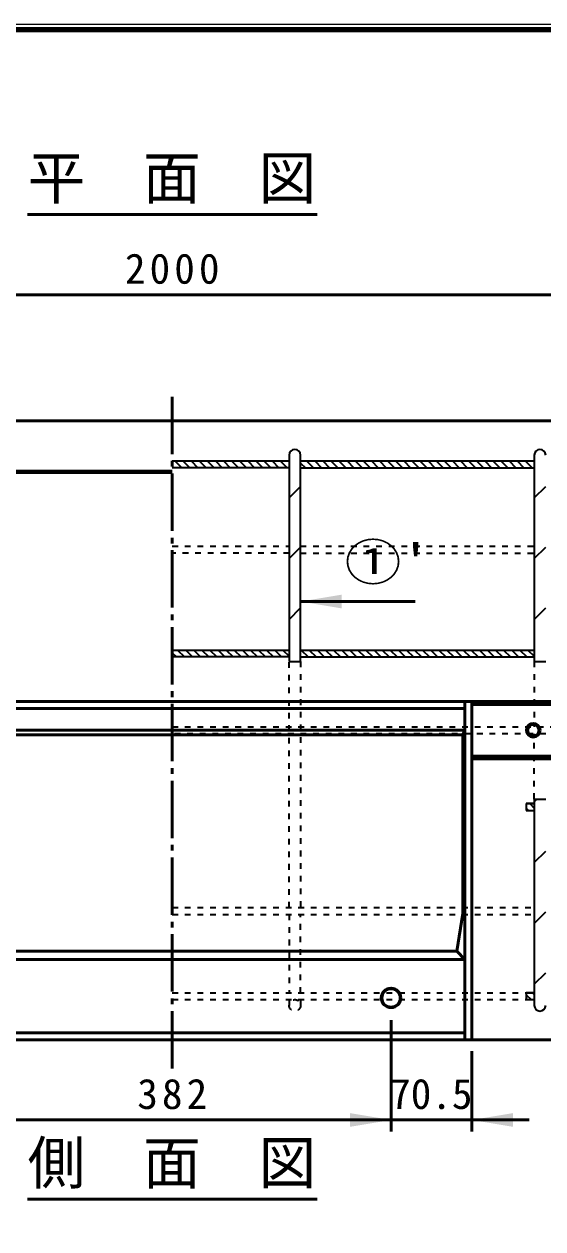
# Model space of a CAD drawing. Units: millimetres, scale not verified. Extents: x 100 to 4105, y 100 to 2870.
# Drawn here: x 2805 to 3258, y 1819 to 2870 of the extents above; entities that cross this region are included whole.
import ezdxf
from ezdxf.enums import TextEntityAlignment as Align

# ---------------------------------------------------------------- set-up
doc = ezdxf.new("R2010")
doc.units = ezdxf.units.MM
doc.header["$LTSCALE"] = 5
doc.linetypes.add('USER1', pattern=[2.2, 1, -1.2])
doc.linetypes.add('USER2', pattern=[13.4, 10, -1.2, 1, -1.2])
doc.layers.add('V-nasSTD', color=7, linetype='Continuous', lineweight=35)
doc.styles.add('ＭＳ ゴシック', font='')
doc.styles.get('ＭＳ ゴシック').set_extended_font_data('MS Gothic')

msp = doc.modelspace()

# ---------------------------------------------------------------- hatches: boundary and pattern name
at = {"layer": 'V-nasSTD'}
for points in [[(3082.168, 2372.208), (3046.168, 2366.208), (3082.168, 2360.208)], [(3089.168, 1907.887), (3125.168, 1913.887), (3089.168, 1919.887)], [(3231.668, 1919.887), (3195.668, 1913.887), (3231.668, 1907.887)]]:
    msp.add_hatch(color=256, dxfattribs=at).paths.add_polyline_path(points)

# ---------------------------------------------------------------- linework, layer by layer
at = {"layer": 'V-nasSTD', "lineweight": 100}
msp.add_line((4100, 2865), (105, 2865), dxfattribs=at)
at = {"layer": 'V-nasSTD', "lineweight": 50}
for p, q in [((2807.764, 2703.887), (3060.571, 2703.887)), ((1934.168, 2633.887), (3934.168, 2633.887)), ((3934.168, 2523.887), (1934.168, 2523.887)), ((2934.168, 2479.887), (1934.168, 2479.887)), ((2934.168, 2478.887), (1934.168, 2478.887)), ((3046.168, 2366.208), (3146.168, 2366.208)), ((2678.668, 2278.887), (3189.668, 2278.887)), ((2678.668, 2272.887), (3189.668, 2272.887)), ((3189.668, 2278.887), (3189.668, 1983.887)), ((3195.668, 2278.887), (3189.668, 2278.887)), ((3195.668, 2278.887), (3934.168, 2278.887)), ((3195.668, 2278.887), (3195.668, 1983.887)), ((3195.668, 2276.387), (3934.168, 2276.387)), ((2678.668, 2253.887), (3189.668, 2253.887)), ((2680.417, 2249.987), (3187.918, 2249.987)), ((3187.918, 2249.987), (3189.668, 2253.887)), ((3187.918, 2249.987), (3187.918, 2093.887)), ((3934.168, 2231.387), (3195.668, 2231.387)), ((3195.668, 2228.887), (3934.168, 2228.887)), ((3182.48, 2061.057), (3187.918, 2093.887)), ((2685.855, 2061.057), (3182.48, 2061.057)), ((3182.48, 2061.057), (3189.668, 2053.887)), ((2678.668, 2053.887), (3189.668, 2053.887)), ((3125.168, 1903.887), (3125.168, 2000.887)), ((2678.668, 1989.887), (3189.668, 1989.887)), ((2678.668, 1983.887), (3189.668, 1983.887)), ((3195.668, 1983.887), (3189.668, 1983.887)), ((3195.668, 1983.887), (3189.668, 1983.887)), ((3195.668, 1983.887), (3189.668, 1983.887)), ((3195.668, 1983.887), (3189.668, 1983.887)), ((3195.668, 1983.887), (3189.668, 1983.887)), ((3195.668, 1983.887), (3189.668, 1983.887)), ((3195.668, 1983.887), (3189.668, 1983.887)), ((3195.668, 1983.887), (3189.668, 1983.887)), ((3195.668, 1983.887), (3934.168, 1983.887)), ((3195.668, 1903.887), (3195.668, 1973.887)), ((2743.168, 1913.887), (3125.168, 1913.887)), ((3125.168, 1913.887), (3195.668, 1913.887)), ((3245.668, 1913.887), (3195.668, 1913.887)), ((2807.764, 1844.655), (3060.571, 1844.655))]:
    msp.add_line(p, q, dxfattribs=at)
at = {"layer": 'V-nasSTD', "linetype": 'USER2', "lineweight": 50}
msp.add_line((2934.168, 1958.887), (2934.168, 2548.887), dxfattribs=at)
at = {"layer": 'V-nasSTD'}
for p, q in [((3036.168, 2493.887), (3036.168, 2313.887)), ((3046.168, 2313.887), (3046.168, 2493.887)), ((3250.168, 2493.887), (3250.168, 2313.887)), ((2934.168, 2488.887), (3036.168, 2488.887)), ((2934.168, 2484.037), (2935.318, 2482.887)), ((3036.168, 2482.887), (2934.168, 2482.887)), ((2936.389, 2488.887), (2942.389, 2482.887)), ((2943.46, 2488.887), (2949.46, 2482.887)), ((2950.531, 2488.887), (2956.531, 2482.887)), ((2957.602, 2488.887), (2963.602, 2482.887)), ((2964.673, 2488.887), (2970.673, 2482.887)), ((2971.744, 2488.887), (2977.744, 2482.887)), ((2978.815, 2488.887), (2984.815, 2482.887)), ((2985.886, 2488.887), (2991.886, 2482.887)), ((2992.957, 2488.887), (2998.957, 2482.887)), ((3000.029, 2488.887), (3006.029, 2482.887)), ((3007.1, 2488.887), (3013.1, 2482.887)), ((3014.171, 2488.887), (3020.171, 2482.887)), ((3021.242, 2488.887), (3027.242, 2482.887)), ((3028.313, 2488.887), (3034.313, 2482.887)), ((3035.384, 2488.887), (3036.168, 2488.103)), ((3046.168, 2488.887), (3250.168, 2488.887)), ((3046.168, 2487.042), (3050.323, 2482.887)), ((3046.168, 2482.887), (3250.168, 2482.887)), ((3051.394, 2488.887), (3057.394, 2482.887)), ((3058.465, 2488.887), (3064.465, 2482.887)), ((3065.536, 2488.887), (3071.536, 2482.887)), ((3072.607, 2488.887), (3078.607, 2482.887)), ((3079.678, 2488.887), (3085.678, 2482.887)), ((3086.749, 2488.887), (3092.749, 2482.887)), ((3093.82, 2488.887), (3099.82, 2482.887)), ((3100.891, 2488.887), (3106.891, 2482.887)), ((3107.962, 2488.887), (3113.962, 2482.887)), ((3115.034, 2488.887), (3121.034, 2482.887)), ((3122.105, 2488.887), (3128.105, 2482.887)), ((3129.176, 2488.887), (3135.176, 2482.887)), ((3136.247, 2488.887), (3142.247, 2482.887)), ((3143.318, 2488.887), (3149.318, 2482.887)), ((3150.389, 2488.887), (3156.389, 2482.887)), ((3157.46, 2488.887), (3163.46, 2482.887)), ((3164.531, 2488.887), (3170.531, 2482.887)), ((3171.602, 2488.887), (3177.602, 2482.887)), ((3178.673, 2488.887), (3184.673, 2482.887)), ((3185.744, 2488.887), (3191.744, 2482.887)), ((3192.815, 2488.887), (3198.815, 2482.887)), ((3199.886, 2488.887), (3205.886, 2482.887)), ((3206.957, 2488.887), (3212.957, 2482.887)), ((3214.029, 2488.887), (3220.029, 2482.887)), ((3221.1, 2488.887), (3227.1, 2482.887)), ((3228.171, 2488.887), (3234.171, 2482.887)), ((3235.242, 2488.887), (3241.242, 2482.887)), ((3242.313, 2488.887), (3248.313, 2482.887)), ((3249.384, 2488.887), (3250.168, 2488.103)), ((3036.168, 2456.639), (3046.168, 2466.639)), ((3250.168, 2456.639), (3260.168, 2466.639)), ((3036.168, 2403.606), (3046.168, 2413.606)), ((3250.168, 2403.606), (3260.168, 2413.606)), ((3036.168, 2350.573), (3046.168, 2360.573)), ((3250.168, 2350.573), (3260.168, 2360.573)), ((2934.168, 2323.887), (3036.168, 2323.887)), ((2938.754, 2323.887), (2944.754, 2317.887)), ((2945.825, 2323.887), (2951.825, 2317.887)), ((2952.896, 2323.887), (2958.896, 2317.887)), ((2959.968, 2323.887), (2965.968, 2317.887)), ((2967.039, 2323.887), (2973.039, 2317.887)), ((2974.11, 2323.887), (2980.11, 2317.887)), ((2981.181, 2323.887), (2987.181, 2317.887)), ((2988.252, 2323.887), (2994.252, 2317.887)), ((2995.323, 2323.887), (3001.323, 2317.887)), ((3002.394, 2323.887), (3008.394, 2317.887)), ((3009.465, 2323.887), (3015.465, 2317.887)), ((3016.536, 2323.887), (3022.536, 2317.887)), ((3023.607, 2323.887), (3029.607, 2317.887)), ((3030.678, 2323.887), (3036.168, 2318.397)), ((3046.168, 2323.887), (3250.168, 2323.887)), ((3046.688, 2323.887), (3052.688, 2317.887)), ((3053.759, 2323.887), (3059.759, 2317.887)), ((3060.83, 2323.887), (3066.83, 2317.887)), ((3067.902, 2323.887), (3073.902, 2317.887)), ((3074.973, 2323.887), (3080.973, 2317.887)), ((3082.044, 2323.887), (3088.044, 2317.887)), ((3089.115, 2323.887), (3095.115, 2317.887)), ((3096.186, 2323.887), (3102.186, 2317.887)), ((3103.257, 2323.887), (3109.257, 2317.887)), ((3110.328, 2323.887), (3116.328, 2317.887)), ((3117.399, 2323.887), (3123.399, 2317.887)), ((3124.47, 2323.887), (3130.47, 2317.887)), ((3131.541, 2323.887), (3137.541, 2317.887)), ((3138.612, 2323.887), (3144.612, 2317.887)), ((3145.683, 2323.887), (3151.683, 2317.887)), ((3152.754, 2323.887), (3158.754, 2317.887)), ((3159.825, 2323.887), (3165.825, 2317.887)), ((3166.896, 2323.887), (3172.896, 2317.887)), ((3173.968, 2323.887), (3179.968, 2317.887)), ((3181.039, 2323.887), (3187.039, 2317.887)), ((3188.11, 2323.887), (3194.11, 2317.887)), ((3195.181, 2323.887), (3201.181, 2317.887)), ((3202.252, 2323.887), (3208.252, 2317.887)), ((3209.323, 2323.887), (3215.323, 2317.887)), ((3216.394, 2323.887), (3222.394, 2317.887)), ((3223.465, 2323.887), (3229.465, 2317.887)), ((3230.536, 2323.887), (3236.536, 2317.887)), ((3237.607, 2323.887), (3243.607, 2317.887)), ((3244.678, 2323.887), (3250.168, 2318.397)), ((2934.168, 2321.402), (2937.683, 2317.887)), ((3036.168, 2317.887), (2934.168, 2317.887)), ((3036.168, 2313.887), (3046.168, 2313.887)), ((3046.168, 2317.887), (3250.168, 2317.887)), ((3250.168, 2313.887), (3260.168, 2313.887)), ((3243.168, 2189.887), (3250.168, 2189.887)), ((3243.168, 2189.887), (3243.168, 2183.887)), ((3250.168, 2189.887), (3243.168, 2189.887)), ((3243.168, 2189.887), (3243.168, 2183.887)), ((3246.196, 2189.887), (3250.168, 2185.915)), ((3250.168, 2193.887), (3250.168, 2013.887)), ((3250.168, 2193.887), (3260.168, 2193.887)), ((3250.168, 2191.474), (3252.58, 2193.887)), ((3243.168, 2185.844), (3245.125, 2183.887)), ((3243.168, 2183.887), (3250.168, 2183.887)), ((3243.168, 2183.887), (3250.168, 2183.887)), ((3250.168, 2138.441), (3260.168, 2148.441)), ((3250.168, 2085.408), (3260.168, 2095.408)), ((3250.168, 2032.375), (3260.168, 2042.375)), ((2934.168, 2027.732), (2934.322, 2027.887)), ((3243.168, 2024.887), (3250.168, 2024.887)), ((3243.168, 2024.887), (3243.168, 2018.887)), ((3243.168, 2024.887), (3243.168, 2018.887)), ((3250.168, 2024.887), (3243.168, 2024.887)), ((3243.168, 2023.209), (3247.49, 2018.887)), ((3243.168, 2018.887), (3250.168, 2018.887)), ((3243.168, 2018.887), (3250.168, 2018.887)), ((3248.561, 2024.887), (3250.168, 2023.281))]:
    msp.add_line(p, q, dxfattribs=at)
at = {"layer": 'V-nasSTD', "linetype": 'USER1'}
for p, q in [((2934.168, 2414.529), (3036.168, 2414.529)), ((3036.168, 2408.529), (2934.168, 2408.529)), ((3046.168, 2414.529), (3250.168, 2414.529)), ((3046.168, 2408.529), (3250.168, 2408.529)), ((3036.168, 2099.244), (3036.168, 2313.887)), ((3046.168, 2313.887), (3046.168, 2099.244)), ((3250.168, 2313.887), (3250.168, 2256.887)), ((2934.168, 2256.887), (3909.168, 2256.887)), ((3909.168, 2250.887), (2934.168, 2250.887)), ((3250.168, 2193.887), (3250.168, 2250.887)), ((2934.168, 2099.244), (3250.168, 2099.244)), ((2934.168, 2093.244), (3250.168, 2093.244)), ((3036.168, 2093.244), (3036.168, 2024.887)), ((3046.168, 2024.887), (3046.168, 2093.244)), ((2934.168, 2024.887), (3243.168, 2024.887)), ((2934.168, 2018.887), (3243.168, 2018.887)), ((3036.168, 2018.887), (3036.168, 2013.887)), ((3046.168, 2018.887), (3046.168, 2013.887))]:
    msp.add_line(p, q, dxfattribs=at)
at = {"layer": 'V-nasSTD', "lineweight": 13}
msp.add_lwpolyline([(100, 100), (100, 2870), (4105, 2870), (4105, 100)], close=True, dxfattribs=at)
at = {"layer": 'V-nasSTD', "lineweight": 50}
for centre, radius in [((3249.368, 2253.887), 6), ((3249.368, 2253.887), 5), ((3125.168, 2020.387), 8.5), ((3125.168, 2020.387), 8)]:
    msp.add_circle(centre, radius, dxfattribs=at)
at = {"layer": 'V-nasSTD', "linetype": 'USER1'}
msp.add_circle((3041.168, 2013.887), 5, dxfattribs=at)
at = {"layer": 'V-nasSTD'}
for centre, start, end in [((3041.168, 2493.887), 0, 180), ((3255.168, 2493.887), 0, 180), ((3255.168, 2013.887), 180, 0)]:
    msp.add_arc(centre, 5, start, end, dxfattribs=at)

# ---------------------------------------------------------------- texts
at = {"layer": 'V-nasSTD', "style": 'ＭＳ ゴシック'}
for s, height, p in [('平\u3000面\u3000図', 36.95, (2807.764, 2754.287)), ('70.5', 26.39, (3124.418, 1949.887)), ('側\u3000面\u3000図', 36.95, (2807.764, 1895.055))]:
    msp.add_text(s, height=height, dxfattribs=at).set_placement(p, align=Align.TOP_LEFT)
at = {"layer": 'V-nasSTD', "style": 'ＭＳ ゴシック', "width": 1.15}
msp.add_text("①'", height=31.67, dxfattribs=at).set_placement((3084.568, 2416.408), align=Align.TOP_LEFT)
at = {"layer": 'V-nasSTD', "char_height": 26.39, "attachment_point": 1, "style": 'ＭＳ ゴシック'}
for s, insert in [('\\T1.2;2000', (2892.768, 2669.887)), ('\\T1.2;382', (2903.568, 1949.887))]:
    msp.add_mtext(s, dxfattribs=dict(at, insert=insert))

doc.saveas('drawing.dxf')
